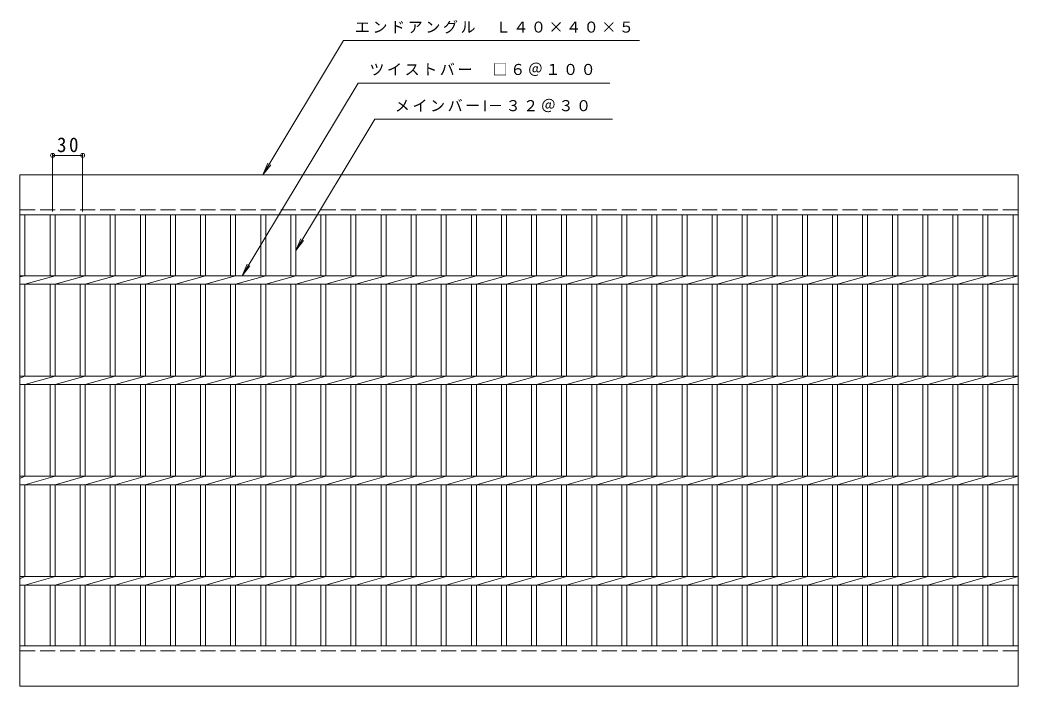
# Model space of a CAD drawing. Units: millimetres, scale not verified. Extents: x -836 to 941, y -681 to 667.
# Drawn here: x -834 to 161, y 2 to 667 of the extents above; entities that cross this region are included whole.
import ezdxf

# ---------------------------------------------------------------- set-up
doc = ezdxf.new("R2010")
doc.units = ezdxf.units.MM
doc.header["$LTSCALE"] = 5
doc.header["$PDMODE"] = 32
doc.header["$PDSIZE"] = 4
doc.linetypes.add('DASHED3', pattern=[4, 3, -1])
for name, color, linetype, lineweight in [('A-1_ピット', 2, 'Continuous', 9), ('A-2_蓋', 3, 'Continuous', 9), ('A-4_寸法', 7, 'Continuous', 9)]:
    doc.layers.add(name, color=color, linetype=linetype, lineweight=lineweight)
doc.styles.add('ＭＳ ゴシック', font='')
doc.styles.get('ＭＳ ゴシック').set_extended_font_data('MS Gothic')

msp = doc.modelspace()

# ---------------------------------------------------------------- linework, layer by layer
at = {"layer": 'A-1_ピット'}
for p, q in [((-834.145, 472.133), (-834.145, 512.133)), ((-834.145, 512.133), (160.855, 512.133)), ((160.855, 512.133), (160.855, 472.133)), ((-834.145, 472.133), (160.855, 472.133)), ((-834.145, 2.133), (-834.145, 42.133)), ((-834.145, 2.133), (160.855, 2.133))]:
    msp.add_line(p, q, dxfattribs=at)
at = {"layer": 'A-1_ピット', "linetype": 'DASHED3'}
for p, q in [((-834.145, 477.133), (160.855, 477.133)), ((-834.145, 37.133), (160.855, 37.133))]:
    msp.add_line(p, q, dxfattribs=at)
at = {"layer": 'A-1_ピット'}
msp.add_lwpolyline([(-834.145, 42.133), (160.855, 42.133), (160.855, 2.133)], dxfattribs=at)
at = {"layer": 'A-2_蓋'}
for p, q in [((-834.145, 42.133), (-834.145, 472.133)), ((-829.145, 411.373), (-829.145, 472.133)), ((-804.144, 472.133), (-804.144, 411.373)), ((-799.145, 472.133), (-799.145, 411.373)), ((-774.145, 472.133), (-774.145, 411.373)), ((-769.144, 472.133), (-769.144, 411.373)), ((-744.145, 472.133), (-744.145, 411.373)), ((-739.145, 472.133), (-739.145, 411.373)), ((-714.144, 472.133), (-714.144, 411.373)), ((-709.145, 472.133), (-709.145, 411.373)), ((-684.145, 472.133), (-684.145, 411.373)), ((-679.144, 472.133), (-679.144, 411.373)), ((-654.144, 472.133), (-654.144, 411.373)), ((-649.145, 472.133), (-649.145, 411.373)), ((-624.144, 472.133), (-624.144, 411.373)), ((-619.145, 472.133), (-619.145, 411.373)), ((-594.145, 472.133), (-594.145, 411.373)), ((-589.145, 472.133), (-589.145, 411.373)), ((-564.145, 472.133), (-564.145, 411.373)), ((-559.145, 472.133), (-559.145, 411.373)), ((-534.145, 472.133), (-534.145, 411.373)), ((-529.145, 472.133), (-529.145, 411.373)), ((-504.145, 472.133), (-504.145, 411.373)), ((-499.145, 472.133), (-499.145, 411.373)), ((-474.145, 472.133), (-474.145, 411.373)), ((-469.145, 472.133), (-469.145, 411.373)), ((-444.145, 472.133), (-444.145, 411.373)), ((-439.145, 472.133), (-439.145, 411.373)), ((-414.144, 472.133), (-414.144, 411.373)), ((-409.145, 472.133), (-409.145, 411.373)), ((-384.144, 472.133), (-384.144, 411.373)), ((-379.145, 472.133), (-379.145, 411.373)), ((-354.145, 472.133), (-354.145, 411.373)), ((-349.145, 472.133), (-349.145, 411.373)), ((-324.145, 472.133), (-324.145, 411.373)), ((-319.145, 472.133), (-319.145, 411.373)), ((-294.144, 472.133), (-294.144, 411.373)), ((-289.145, 472.133), (-289.145, 411.373)), ((-264.145, 472.133), (-264.145, 411.373)), ((-259.144, 472.133), (-259.144, 411.373)), ((-234.145, 472.133), (-234.145, 411.373)), ((-229.145, 472.133), (-229.145, 411.373)), ((-204.145, 472.133), (-204.145, 411.373)), ((-199.145, 472.133), (-199.145, 411.373)), ((-174.144, 472.133), (-174.144, 411.373)), ((-169.145, 472.133), (-169.145, 411.373)), ((-144.144, 472.133), (-144.144, 411.373)), ((-139.145, 472.133), (-139.145, 411.373)), ((-114.144, 472.133), (-114.144, 411.373)), ((-109.145, 472.133), (-109.145, 411.373)), ((-84.144, 472.133), (-84.144, 411.373)), ((-79.145, 472.133), (-79.145, 411.373)), ((-54.144, 472.133), (-54.144, 411.373)), ((-49.145, 472.133), (-49.145, 411.373)), ((-24.145, 472.133), (-24.145, 411.373)), ((-19.145, 472.133), (-19.145, 411.373)), ((5.855, 472.133), (5.855, 411.373)), ((10.855, 472.133), (10.855, 411.373)), ((35.856, 472.133), (35.856, 411.373)), ((40.855, 472.133), (40.855, 411.373)), ((65.856, 472.133), (65.856, 411.373)), ((70.856, 472.133), (70.856, 411.373)), ((95.855, 472.133), (95.855, 411.373)), ((100.855, 472.133), (100.855, 411.373)), ((125.856, 472.133), (125.856, 411.373)), ((130.855, 472.133), (130.855, 411.373)), ((155.856, 472.133), (155.856, 411.373)), ((160.855, 472.133), (160.855, 42.133)), ((-834.145, 411.373), (160.855, 411.373)), ((-829.145, 411.373), (-834.145, 410.373)), ((-799.145, 411.373), (-829.145, 402.894)), ((-769.144, 411.373), (-799.145, 402.894)), ((-739.145, 411.373), (-769.144, 402.894)), ((-709.145, 411.373), (-739.145, 402.894)), ((-679.144, 411.373), (-709.145, 402.894)), ((-649.145, 411.373), (-679.144, 402.894)), ((-619.145, 411.373), (-649.145, 402.894)), ((-589.145, 411.373), (-619.145, 402.894)), ((-559.145, 411.373), (-589.145, 402.894)), ((-529.145, 411.373), (-559.145, 402.894)), ((-499.145, 411.373), (-529.145, 402.894)), ((-469.145, 411.373), (-499.145, 402.894)), ((-439.145, 411.373), (-469.145, 402.894)), ((-409.145, 411.373), (-439.145, 402.894)), ((-379.145, 411.373), (-409.145, 402.894)), ((-349.144, 411.373), (-379.145, 402.894)), ((-319.145, 411.373), (-349.145, 402.894)), ((-289.145, 411.373), (-319.145, 402.894)), ((-259.144, 411.373), (-289.145, 402.894)), ((-229.145, 411.373), (-259.144, 402.894)), ((-199.145, 411.373), (-229.145, 402.894)), ((-169.145, 411.373), (-199.145, 402.894)), ((-139.144, 411.373), (-169.145, 402.894)), ((-109.144, 411.373), (-139.145, 402.894)), ((-79.145, 411.373), (-109.145, 402.894)), ((-49.145, 411.373), (-79.145, 402.894)), ((-19.144, 411.373), (-49.145, 402.894)), ((10.855, 411.373), (-19.145, 402.894)), ((40.855, 411.373), (10.855, 402.894)), ((70.856, 411.373), (40.855, 402.894)), ((100.856, 411.373), (70.856, 402.894)), ((130.855, 411.373), (100.855, 402.894)), ((160.855, 411.373), (130.855, 402.894)), ((-834.145, 402.894), (160.855, 402.894)), ((-829.145, 311.373), (-829.145, 402.894)), ((-804.144, 402.894), (-804.144, 311.373)), ((-799.145, 402.894), (-799.145, 311.373)), ((-774.145, 402.894), (-774.145, 311.373)), ((-769.144, 402.894), (-769.144, 311.373)), ((-744.145, 402.894), (-744.145, 311.373)), ((-739.145, 402.894), (-739.145, 311.373)), ((-714.144, 402.894), (-714.144, 311.373)), ((-709.145, 402.894), (-709.145, 311.373)), ((-684.145, 402.894), (-684.145, 311.373)), ((-679.144, 402.894), (-679.144, 311.373)), ((-654.144, 402.894), (-654.144, 311.373)), ((-649.145, 402.894), (-649.145, 311.373)), ((-624.144, 402.894), (-624.144, 311.373)), ((-619.145, 402.894), (-619.145, 311.373)), ((-594.145, 402.894), (-594.145, 311.373)), ((-589.145, 402.894), (-589.145, 311.373)), ((-564.145, 402.894), (-564.145, 311.373)), ((-559.145, 402.894), (-559.145, 311.373)), ((-534.145, 402.894), (-534.145, 311.373)), ((-529.145, 402.894), (-529.145, 311.373)), ((-504.145, 402.894), (-504.145, 311.373)), ((-499.145, 402.894), (-499.145, 311.373)), ((-474.145, 402.894), (-474.145, 311.373)), ((-469.145, 402.894), (-469.145, 311.373)), ((-444.145, 402.894), (-444.145, 311.373)), ((-439.145, 402.894), (-439.145, 311.373)), ((-414.144, 402.894), (-414.144, 311.373)), ((-409.145, 402.894), (-409.145, 311.373)), ((-384.144, 402.894), (-384.144, 311.373)), ((-379.145, 402.894), (-379.145, 311.373)), ((-354.145, 402.894), (-354.145, 311.373)), ((-349.145, 402.894), (-349.145, 311.373)), ((-324.145, 402.894), (-324.145, 311.373)), ((-319.145, 402.894), (-319.145, 311.373)), ((-294.144, 402.894), (-294.144, 311.373)), ((-289.145, 402.894), (-289.145, 311.373)), ((-264.145, 402.894), (-264.145, 311.373)), ((-259.144, 402.894), (-259.144, 311.373)), ((-234.145, 402.894), (-234.145, 311.373)), ((-229.145, 402.894), (-229.145, 311.373)), ((-204.145, 402.894), (-204.145, 311.373)), ((-199.145, 402.894), (-199.145, 311.373)), ((-174.144, 402.894), (-174.144, 311.373)), ((-169.145, 402.894), (-169.145, 311.373)), ((-144.144, 402.894), (-144.144, 311.373)), ((-139.145, 402.894), (-139.145, 311.373)), ((-114.144, 402.894), (-114.144, 311.373)), ((-109.145, 402.894), (-109.145, 311.373)), ((-84.144, 402.894), (-84.144, 311.373)), ((-79.145, 402.894), (-79.145, 311.373)), ((-54.144, 402.894), (-54.144, 311.373)), ((-49.145, 402.894), (-49.145, 311.373)), ((-24.145, 402.894), (-24.145, 311.373)), ((-19.145, 402.894), (-19.145, 311.373)), ((5.855, 402.894), (5.855, 311.373)), ((10.855, 402.894), (10.855, 311.373)), ((35.856, 402.894), (35.856, 311.373)), ((40.855, 402.894), (40.855, 311.373)), ((65.856, 402.894), (65.856, 311.373)), ((70.856, 402.894), (70.856, 311.373)), ((95.855, 402.894), (95.855, 311.373)), ((100.855, 402.894), (100.855, 311.373)), ((125.856, 402.894), (125.856, 311.373)), ((130.855, 402.894), (130.855, 311.373)), ((155.856, 402.894), (155.856, 311.373)), ((-834.145, 311.373), (160.855, 311.373)), ((-829.145, 311.373), (-834.145, 309.133)), ((-799.145, 311.373), (-829.145, 302.893)), ((-769.144, 311.373), (-799.145, 302.893)), ((-739.145, 311.373), (-769.144, 302.893)), ((-709.145, 311.373), (-739.145, 302.893)), ((-679.144, 311.373), (-709.145, 302.893)), ((-649.145, 311.373), (-679.144, 302.893)), ((-619.145, 311.373), (-649.145, 302.893)), ((-589.145, 311.373), (-619.145, 302.893)), ((-559.145, 311.373), (-589.145, 302.893)), ((-529.145, 311.373), (-559.145, 302.893)), ((-499.145, 311.373), (-529.145, 302.893)), ((-469.145, 311.373), (-499.145, 302.893)), ((-439.145, 311.373), (-469.145, 302.893)), ((-409.145, 311.373), (-439.145, 302.893)), ((-379.145, 311.373), (-409.145, 302.893)), ((-349.144, 311.373), (-379.145, 302.893)), ((-319.145, 311.373), (-349.145, 302.893)), ((-289.145, 311.373), (-319.145, 302.893)), ((-259.144, 311.373), (-289.145, 302.893)), ((-229.145, 311.373), (-259.144, 302.893)), ((-199.145, 311.373), (-229.145, 302.893)), ((-169.145, 311.373), (-199.145, 302.893)), ((-139.144, 311.373), (-169.145, 302.893)), ((-109.144, 311.373), (-139.145, 302.893)), ((-79.145, 311.373), (-109.145, 302.893)), ((-49.145, 311.373), (-79.145, 302.893)), ((-19.144, 311.373), (-49.145, 302.893)), ((10.855, 311.373), (-19.145, 302.893)), ((40.855, 311.373), (10.855, 302.893)), ((70.856, 311.373), (40.855, 302.893)), ((100.856, 311.373), (70.856, 302.893)), ((130.855, 311.373), (100.855, 302.893)), ((160.855, 311.373), (130.855, 302.893)), ((-834.145, 302.893), (160.855, 302.893)), ((-829.145, 211.373), (-829.145, 302.894)), ((-804.144, 302.894), (-804.144, 211.373)), ((-799.145, 302.894), (-799.145, 211.373)), ((-774.145, 302.894), (-774.145, 211.373)), ((-769.144, 302.894), (-769.144, 211.373)), ((-744.145, 302.894), (-744.145, 211.373)), ((-739.145, 302.894), (-739.145, 211.373)), ((-714.144, 302.894), (-714.144, 211.373)), ((-709.145, 302.894), (-709.145, 211.373)), ((-684.145, 302.894), (-684.145, 211.373)), ((-679.144, 302.894), (-679.144, 211.373)), ((-654.144, 302.894), (-654.144, 211.373)), ((-649.145, 302.894), (-649.145, 211.373)), ((-624.144, 302.894), (-624.144, 211.373)), ((-619.145, 302.894), (-619.145, 211.373)), ((-594.145, 302.894), (-594.145, 211.373)), ((-589.145, 302.894), (-589.145, 211.373)), ((-564.145, 302.894), (-564.145, 211.373)), ((-559.145, 302.894), (-559.145, 211.373)), ((-534.145, 302.894), (-534.145, 211.373)), ((-529.145, 302.894), (-529.145, 211.373)), ((-504.145, 302.894), (-504.145, 211.373)), ((-499.145, 302.894), (-499.145, 211.373)), ((-474.145, 302.894), (-474.145, 211.373)), ((-469.145, 302.894), (-469.145, 211.373)), ((-444.145, 302.894), (-444.145, 211.373)), ((-439.145, 302.894), (-439.145, 211.373)), ((-414.144, 302.894), (-414.144, 211.373)), ((-409.145, 302.894), (-409.145, 211.373)), ((-384.144, 302.894), (-384.144, 211.373)), ((-379.145, 302.894), (-379.145, 211.373)), ((-354.145, 302.894), (-354.145, 211.373)), ((-349.145, 302.894), (-349.145, 211.373)), ((-324.145, 302.894), (-324.145, 211.373)), ((-319.145, 302.894), (-319.145, 211.373)), ((-294.144, 302.894), (-294.144, 211.373)), ((-289.145, 302.894), (-289.145, 211.373)), ((-264.145, 302.894), (-264.145, 211.373)), ((-259.144, 302.894), (-259.144, 211.373)), ((-234.145, 302.894), (-234.145, 211.373)), ((-229.145, 302.894), (-229.145, 211.373)), ((-204.145, 302.894), (-204.145, 211.373)), ((-199.145, 302.894), (-199.145, 211.373)), ((-174.144, 302.894), (-174.144, 211.373)), ((-169.145, 302.894), (-169.145, 211.373)), ((-144.144, 302.894), (-144.144, 211.373)), ((-139.145, 302.894), (-139.145, 211.373)), ((-114.144, 302.894), (-114.144, 211.373)), ((-109.145, 302.894), (-109.145, 211.373)), ((-84.144, 302.894), (-84.144, 211.373)), ((-79.145, 302.894), (-79.145, 211.373)), ((-54.144, 302.894), (-54.144, 211.373)), ((-49.145, 302.894), (-49.145, 211.373)), ((-24.145, 302.894), (-24.145, 211.373)), ((-19.145, 302.894), (-19.145, 211.373)), ((5.855, 302.894), (5.855, 211.373)), ((10.855, 302.894), (10.855, 211.373)), ((35.856, 302.894), (35.856, 211.373)), ((40.855, 302.894), (40.855, 211.373)), ((65.856, 302.894), (65.856, 211.373)), ((70.856, 302.894), (70.856, 211.373)), ((95.855, 302.894), (95.855, 211.373)), ((100.855, 302.894), (100.855, 211.373)), ((125.856, 302.894), (125.856, 211.373)), ((130.855, 302.894), (130.855, 211.373)), ((155.856, 302.894), (155.856, 211.373)), ((-834.145, 211.373), (160.855, 211.373)), ((-829.145, 211.373), (-834.145, 209.133)), ((-799.145, 211.373), (-829.145, 202.893)), ((-769.144, 211.373), (-799.145, 202.893)), ((-739.145, 211.373), (-769.144, 202.893)), ((-709.145, 211.373), (-739.145, 202.893)), ((-679.144, 211.373), (-709.145, 202.893)), ((-649.145, 211.373), (-679.144, 202.893)), ((-619.145, 211.373), (-649.145, 202.893)), ((-589.145, 211.373), (-619.145, 202.893)), ((-559.145, 211.373), (-589.145, 202.893)), ((-529.145, 211.373), (-559.145, 202.893)), ((-499.145, 211.373), (-529.145, 202.893)), ((-469.145, 211.373), (-499.145, 202.893)), ((-439.145, 211.373), (-469.145, 202.893)), ((-409.145, 211.373), (-439.145, 202.893)), ((-379.145, 211.373), (-409.145, 202.893)), ((-349.144, 211.373), (-379.145, 202.893)), ((-319.145, 211.373), (-349.145, 202.893)), ((-289.145, 211.373), (-319.145, 202.893)), ((-259.144, 211.373), (-289.145, 202.893)), ((-229.145, 211.373), (-259.144, 202.893)), ((-199.145, 211.373), (-229.145, 202.893)), ((-169.145, 211.373), (-199.145, 202.893)), ((-139.144, 211.373), (-169.145, 202.893)), ((-109.144, 211.373), (-139.145, 202.893)), ((-79.145, 211.373), (-109.145, 202.893)), ((-49.145, 211.373), (-79.145, 202.893)), ((-19.144, 211.373), (-49.145, 202.893)), ((10.855, 211.373), (-19.145, 202.893)), ((40.855, 211.373), (10.855, 202.893)), ((70.856, 211.373), (40.855, 202.893)), ((100.856, 211.373), (70.856, 202.893)), ((130.855, 211.373), (100.855, 202.893)), ((160.855, 211.373), (130.855, 202.893)), ((-834.145, 202.893), (160.855, 202.893)), ((-829.145, 111.373), (-829.145, 202.894)), ((-804.144, 202.894), (-804.144, 111.373)), ((-799.145, 202.894), (-799.145, 111.373)), ((-774.145, 202.894), (-774.145, 111.373)), ((-769.144, 202.894), (-769.144, 111.373)), ((-744.145, 202.894), (-744.145, 111.373)), ((-739.145, 202.894), (-739.145, 111.373)), ((-714.144, 202.894), (-714.144, 111.373)), ((-709.145, 202.894), (-709.145, 111.373)), ((-684.145, 202.894), (-684.145, 111.373)), ((-679.144, 202.894), (-679.144, 111.373)), ((-654.144, 202.894), (-654.144, 111.373)), ((-649.145, 202.894), (-649.145, 111.373)), ((-624.144, 202.894), (-624.144, 111.373)), ((-619.145, 202.894), (-619.145, 111.373)), ((-594.145, 202.894), (-594.145, 111.373)), ((-589.145, 202.894), (-589.145, 111.373)), ((-564.145, 202.894), (-564.145, 111.373)), ((-559.145, 202.894), (-559.145, 111.373)), ((-534.145, 202.894), (-534.145, 111.373)), ((-529.145, 202.894), (-529.145, 111.373)), ((-504.145, 202.894), (-504.145, 111.373)), ((-499.145, 202.894), (-499.145, 111.373)), ((-474.145, 202.894), (-474.145, 111.373)), ((-469.145, 202.894), (-469.145, 111.373)), ((-444.145, 202.894), (-444.145, 111.373)), ((-439.145, 202.894), (-439.145, 111.373)), ((-414.144, 202.894), (-414.144, 111.373)), ((-409.145, 202.894), (-409.145, 111.373)), ((-384.144, 202.894), (-384.144, 111.373)), ((-379.145, 202.894), (-379.145, 111.373)), ((-354.145, 202.894), (-354.145, 111.373)), ((-349.145, 202.894), (-349.145, 111.373)), ((-324.145, 202.894), (-324.145, 111.373)), ((-319.145, 202.894), (-319.145, 111.373)), ((-294.144, 202.894), (-294.144, 111.373)), ((-289.145, 202.894), (-289.145, 111.373)), ((-264.145, 202.894), (-264.145, 111.373)), ((-259.144, 202.894), (-259.144, 111.373)), ((-234.145, 202.894), (-234.145, 111.373)), ((-229.145, 202.894), (-229.145, 111.373)), ((-204.145, 202.894), (-204.145, 111.373)), ((-199.145, 202.894), (-199.145, 111.373)), ((-174.144, 202.894), (-174.144, 111.373)), ((-169.145, 202.894), (-169.145, 111.373)), ((-144.144, 202.894), (-144.144, 111.373)), ((-139.145, 202.894), (-139.145, 111.373)), ((-114.144, 202.894), (-114.144, 111.373)), ((-109.145, 202.894), (-109.145, 111.373)), ((-84.144, 202.894), (-84.144, 111.373)), ((-79.145, 202.894), (-79.145, 111.373)), ((-54.144, 202.894), (-54.144, 111.373)), ((-49.145, 202.894), (-49.145, 111.373)), ((-24.145, 202.894), (-24.145, 111.373)), ((-19.145, 202.894), (-19.145, 111.373)), ((5.855, 202.894), (5.855, 111.373)), ((10.855, 202.894), (10.855, 111.373)), ((35.856, 202.894), (35.856, 111.373)), ((40.855, 202.894), (40.855, 111.373)), ((65.856, 202.894), (65.856, 111.373)), ((70.856, 202.894), (70.856, 111.373)), ((95.855, 202.894), (95.855, 111.373)), ((100.855, 202.894), (100.855, 111.373)), ((125.856, 202.894), (125.856, 111.373)), ((130.855, 202.894), (130.855, 111.373)), ((155.856, 202.894), (155.856, 111.373)), ((-834.145, 111.373), (160.855, 111.373)), ((-829.145, 111.373), (-834.145, 109.133)), ((-799.145, 111.373), (-829.145, 102.893)), ((-769.144, 111.373), (-799.145, 102.893)), ((-739.145, 111.373), (-769.144, 102.893)), ((-709.145, 111.373), (-739.145, 102.893)), ((-679.144, 111.373), (-709.145, 102.893)), ((-649.145, 111.373), (-679.144, 102.893)), ((-619.145, 111.373), (-649.145, 102.893)), ((-589.145, 111.373), (-619.145, 102.893)), ((-559.145, 111.373), (-589.145, 102.893)), ((-529.145, 111.373), (-559.145, 102.893)), ((-499.145, 111.373), (-529.145, 102.893)), ((-469.145, 111.373), (-499.145, 102.893)), ((-439.145, 111.373), (-469.145, 102.893)), ((-409.145, 111.373), (-439.145, 102.893)), ((-379.145, 111.373), (-409.145, 102.893)), ((-349.144, 111.373), (-379.145, 102.893)), ((-319.145, 111.373), (-349.145, 102.893)), ((-289.145, 111.373), (-319.145, 102.893)), ((-259.144, 111.373), (-289.145, 102.893)), ((-229.145, 111.373), (-259.144, 102.893)), ((-199.145, 111.373), (-229.145, 102.893)), ((-169.145, 111.373), (-199.145, 102.893)), ((-139.144, 111.373), (-169.145, 102.893)), ((-109.144, 111.373), (-139.145, 102.893)), ((-79.145, 111.373), (-109.145, 102.893)), ((-49.145, 111.373), (-79.145, 102.893)), ((-19.144, 111.373), (-49.145, 102.893)), ((10.855, 111.373), (-19.145, 102.893)), ((40.855, 111.373), (10.855, 102.893)), ((70.856, 111.373), (40.855, 102.893)), ((100.856, 111.373), (70.856, 102.893)), ((130.855, 111.373), (100.855, 102.893)), ((160.855, 111.373), (130.855, 102.893)), ((-834.145, 102.893), (160.855, 102.893)), ((-829.145, 42.133), (-829.145, 102.893)), ((-804.144, 102.893), (-804.144, 42.133)), ((-799.145, 102.893), (-799.145, 42.133)), ((-774.145, 102.893), (-774.145, 42.133)), ((-769.144, 102.893), (-769.144, 42.133)), ((-744.145, 102.893), (-744.145, 42.133)), ((-739.145, 102.893), (-739.145, 42.133)), ((-714.144, 102.893), (-714.144, 42.133)), ((-709.145, 102.893), (-709.145, 42.133)), ((-684.145, 102.893), (-684.145, 42.133)), ((-679.144, 102.893), (-679.144, 42.133)), ((-654.144, 102.893), (-654.144, 42.133)), ((-649.145, 102.893), (-649.145, 42.133)), ((-624.144, 102.893), (-624.144, 42.133)), ((-619.145, 102.893), (-619.145, 42.133)), ((-594.145, 102.893), (-594.145, 42.133)), ((-589.145, 102.893), (-589.145, 42.133)), ((-564.145, 102.893), (-564.145, 42.133)), ((-559.145, 102.893), (-559.145, 42.133)), ((-534.145, 102.893), (-534.145, 42.133)), ((-529.145, 102.893), (-529.145, 42.133)), ((-504.145, 102.893), (-504.145, 42.133)), ((-499.145, 102.893), (-499.145, 42.133)), ((-474.145, 102.893), (-474.145, 42.133)), ((-469.145, 102.893), (-469.145, 42.133)), ((-444.145, 102.893), (-444.145, 42.133)), ((-439.145, 102.893), (-439.145, 42.133)), ((-414.144, 102.893), (-414.144, 42.133)), ((-409.145, 102.893), (-409.145, 42.133)), ((-384.144, 102.893), (-384.144, 42.133)), ((-379.145, 102.893), (-379.145, 42.133)), ((-354.145, 102.893), (-354.145, 42.133)), ((-349.145, 102.893), (-349.145, 42.133)), ((-324.145, 102.893), (-324.145, 42.133)), ((-319.145, 102.893), (-319.145, 42.133)), ((-294.144, 102.893), (-294.144, 42.133)), ((-289.145, 102.893), (-289.145, 42.133)), ((-264.145, 102.893), (-264.145, 42.133)), ((-259.144, 102.893), (-259.144, 42.133)), ((-234.145, 102.893), (-234.145, 42.133)), ((-229.145, 102.893), (-229.145, 42.133)), ((-204.145, 102.893), (-204.145, 42.133)), ((-199.145, 102.893), (-199.145, 42.133)), ((-174.144, 102.893), (-174.144, 42.133)), ((-169.145, 102.893), (-169.145, 42.133)), ((-144.144, 102.893), (-144.144, 42.133)), ((-139.145, 102.893), (-139.145, 42.133)), ((-114.144, 102.893), (-114.144, 42.133)), ((-109.145, 102.893), (-109.145, 42.133)), ((-84.144, 102.893), (-84.144, 42.133)), ((-79.145, 102.893), (-79.145, 42.133)), ((-54.144, 102.893), (-54.144, 42.133)), ((-49.145, 102.893), (-49.145, 42.133)), ((-24.145, 102.893), (-24.145, 42.133)), ((-19.145, 102.893), (-19.145, 42.133)), ((5.855, 102.893), (5.855, 42.133)), ((10.855, 102.893), (10.855, 42.133)), ((35.856, 102.893), (35.856, 42.133)), ((40.855, 102.893), (40.855, 42.133)), ((65.856, 102.893), (65.856, 42.133)), ((70.856, 102.893), (70.856, 42.133)), ((95.855, 102.893), (95.855, 42.133)), ((100.855, 102.893), (100.855, 42.133)), ((125.856, 102.893), (125.856, 42.133)), ((130.855, 102.893), (130.855, 42.133)), ((155.856, 102.893), (155.856, 42.133))]:
    msp.add_line(p, q, dxfattribs=at)
at = {"layer": 'A-4_寸法'}
for p, q in [((-511.468, 645.892), (-216.43, 645.892)), ((-497.029, 603.629), (-612.772, 411.373)), ((-497.029, 603.629), (-246.167, 603.629)), ((-480.405, 567.495), (-243.275, 567.495)), ((-801.645, 475.613), (-801.645, 532.986)), ((-801.645, 531.486), (-771.645, 531.486)), ((-771.645, 475.613), (-771.645, 532.986)), ((-591.995, 512.133), (-584.205, 521.909)), ((-559.145, 436.705), (-551.355, 446.481)), ((-612.772, 411.373), (-607.778, 422.832)), ((-612.772, 411.373), (-604.983, 421.149))]:
    msp.add_line(p, q, dxfattribs=at)
for points in [[(-511.468, 645.892), (-591.995, 512.133), (-587, 523.592)], [(-480.405, 567.495), (-559.145, 436.705), (-554.151, 448.163)]]:
    msp.add_lwpolyline(points, dxfattribs=at)
for p in [(-801.645, 531.486), (-771.645, 531.486)]:
    msp.add_point(p, dxfattribs=at)

# ---------------------------------------------------------------- texts
at = {"layer": 'A-4_寸法', "char_height": 11, "attachment_point": 7, "style": 'ＭＳ ゴシック'}
for s, insert in [('\\T1.17;エンドアングル\u3000Ｌ４０×４０×５', (-500.281, 652.901)), ('\\T1.17;ツイストバー\u3000□６＠１００', (-485.841, 610.639)), ('\\T1.17;メインバーΙ－３２＠３０', (-460.468, 574.505))]:
    msp.add_mtext(s, dxfattribs=dict(at, insert=insert))
at = {"layer": 'A-4_寸法', "color": 2, "insert": (-797.27, 534.486), "char_height": 14.66, "attachment_point": 7, "style": 'ＭＳ ゴシック'}
msp.add_mtext('\\T1.27;\\W0.95;30', dxfattribs=at)

doc.saveas('drawing.dxf')
